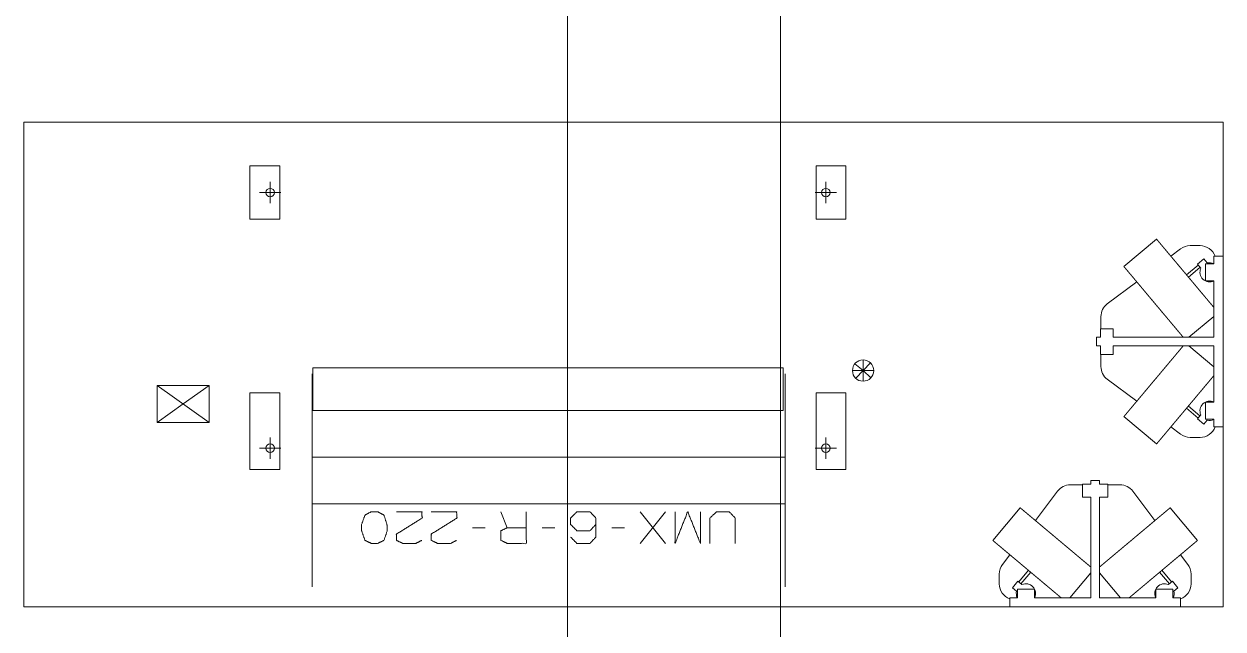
# Model space of a CAD drawing. Header units: millimetres. Extents: x 3056 to 110866, y 16649 to 58349.
# Drawn here: x 15006 to 20633, y 21369 to 24209 of the extents above; entities that cross this region are included whole.
import ezdxf

# ---------------------------------------------------------------- set-up
doc = ezdxf.new("R2010")
doc.units = ezdxf.units.MM
doc.layers.add('1', color=7, linetype='Continuous', true_color=0xffffff)

msp = doc.modelspace()

# ---------------------------------------------------------------- linework, layer by layer
at = {"layer": '1', "color": 143, "linetype": 'Continuous', "lineweight": 13}
for p, q in [((17556.5, 55873.3), (17556.5, 17870.4)), ((18556.5, 17870.4), (18556.5, 54363.3))]:
    msp.add_line(p, q, dxfattribs=at)
at = {"layer": '1', "color": 80, "linetype": 'Continuous', "lineweight": 13}
for p, q in [((15006.5, 21473.3), (15006.5, 23747.3)), ((15006.5, 21473.3), (15006.5, 23747.3)), ((15006.5, 23747.3), (20633.5, 23747.3)), ((15006.5, 23747.3), (20633.5, 23747.3)), ((20633.5, 23747.3), (20633.5, 21473.3)), ((20633.5, 23747.3), (20633.5, 21473.3)), ((16207, 23542.3), (16067, 23542.3)), ((16067, 23542.3), (16067, 23292.3)), ((16207, 23292.3), (16207, 23542.3)), ((18864, 23542.3), (18724, 23542.3)), ((18724, 23542.3), (18724, 23292.3)), ((18864, 23292.3), (18864, 23542.3)), ((16161.5, 23367.3), (16161.5, 23467.3)), ((18769.5, 23367.3), (18769.5, 23467.3)), ((16211.5, 23417.3), (16111.5, 23417.3)), ((18819.5, 23417.3), (18719.5, 23417.3)), ((16067, 23292.3), (16207, 23292.3)), ((18724, 23292.3), (18864, 23292.3)), ((20321.9, 23198.6), (20168.6, 23070)), ((20434.5, 23153.3), (20388.7, 23118.9)), ((20479.5, 23168.3), (20525.5, 23168.3)), ((20516.4, 23077.2), (20462, 23031.6)), ((20513.5, 23080.7), (20543.6, 23105.9)), ((20529.2, 23061.9), (20513.5, 23080.7)), ((20559.3, 23087.2), (20543.6, 23105.9)), ((20590.5, 23083.3), (20550.5, 23083.3)), ((20550.5, 23003.3), (20550.5, 23083.3)), ((20590.5, 23118.3), (20590.5, 23083.3)), ((20633.5, 23118.3), (20590.5, 23118.3)), ((20471, 23020.8), (20525.4, 23066.5)), ((20228.4, 22998.8), (20090.5, 22895.3)), ((20590.5, 23003.3), (20550.5, 23003.3)), ((20590.5, 23003.3), (20590.5, 22738.3)), ((20060.5, 22778.3), (20060.5, 22835.3)), ((20473.4, 22738.3), (20590.5, 22836.5)), ((20058.5, 22738.3), (20040.5, 22738.3)), ((20040.5, 22698.3), (20040.5, 22738.3)), ((20118.5, 22778.3), (20058.5, 22778.3)), ((20058.5, 22738.3), (20058.5, 22778.3)), ((20118.5, 22738.3), (20118.5, 22778.3)), ((20590.5, 22738.3), (20118.5, 22738.3)), ((20058.5, 22698.3), (20040.5, 22698.3)), ((20055.8, 22698), (20055.8, 22698.3)), ((20055.8, 22698), (20058.5, 22698.1)), ((20058.5, 22698.3), (20058.5, 22658.3)), ((20590.5, 22698.3), (20118.5, 22698.3)), ((20118.5, 22698.3), (20118.5, 22658.3)), ((20590.5, 22600.1), (20473.4, 22698.3)), ((20590.5, 22698.3), (20590.5, 22433.3)), ((18944.5, 22582.3), (18944.5, 22632.3)), ((20118.5, 22658.3), (20058.5, 22658.3)), ((20060.5, 22601.3), (20060.5, 22658.3)), ((16361.5, 22395.3), (16361.5, 22595.3)), ((16361.5, 22595.3), (18569.5, 22595.3)), ((18569.5, 22595.3), (18569.5, 22395.3)), ((18944.5, 22582.3), (18894.5, 22582.3)), ((18944.5, 22582.3), (18905.6, 22613.8)), ((18944.5, 22582.3), (18910.1, 22545.9)), ((18944.5, 22582.3), (18978.8, 22618.7)), ((18944.5, 22582.3), (18944.5, 22532.3)), ((18944.5, 22582.3), (18994.5, 22582.3)), ((18944.5, 22582.3), (18980.8, 22548)), ((15631.5, 22512.3), (15875.5, 22338.3)), ((15631.5, 22512.3), (15875.5, 22512.3)), ((15631.5, 22338.3), (15631.5, 22512.3)), ((15875.5, 22512.3), (15753.5, 22425.3)), ((15875.5, 22512.3), (15875.5, 22338.3)), ((20090.5, 22541.3), (20228.4, 22437.8)), ((16067, 22478.3), (16067, 22118.3)), ((16207, 22478.3), (16067, 22478.3)), ((16207, 22118.3), (16207, 22478.3)), ((18864, 22478.3), (18724, 22478.3)), ((18724, 22478.3), (18724, 22118.3)), ((18864, 22118.3), (18864, 22478.3)), ((15631.5, 22338.3), (15753.5, 22425.3)), ((20462, 22405), (20516.4, 22359.4)), ((20525.4, 22370.1), (20471, 22415.8)), ((20550.5, 22353.3), (20550.5, 22433.3)), ((20590.5, 22433.3), (20550.5, 22433.3)), ((18569.5, 22395.3), (16361.5, 22395.3)), ((20168.6, 22366.6), (20321.9, 22238)), ((20529.2, 22374.7), (20513.5, 22355.9)), ((20513.5, 22355.9), (20543.6, 22330.7)), ((20559.3, 22349.4), (20543.6, 22330.7)), ((20590.5, 22353.3), (20550.5, 22353.3)), ((20590.5, 22353.3), (20590.5, 22318.3)), ((15875.5, 22338.3), (15631.5, 22338.3)), ((20388.7, 22317.7), (20434.5, 22283.3)), ((20633.5, 22318.3), (20590.5, 22318.3)), ((16161.5, 22168.3), (16161.5, 22268.3)), ((18769.5, 22168.3), (18769.5, 22268.3)), ((20525.5, 22268.3), (20479.5, 22268.3)), ((16211.5, 22218.3), (16111.5, 22218.3)), ((18578.5, 22176.2), (16358.5, 22176.2)), ((18819.5, 22218.3), (18719.5, 22218.3)), ((16067, 22118.3), (16207, 22118.3)), ((18724, 22118.3), (18864, 22118.3)), ((20013.5, 22048.3), (20013.5, 22066.3)), ((20013.5, 22066.3), (20053.5, 22066.3)), ((20053.5, 22048.3), (20053.5, 22066.3)), ((19856.5, 22016.3), (19753, 21878.3)), ((19916.5, 22046.3), (19973.5, 22046.3)), ((20013.5, 22048.3), (19973.5, 22048.3)), ((19973.5, 21988.3), (19973.5, 22048.3)), ((20013.2, 22050.9), (20013.3, 22048.3)), ((20013.2, 22050.9), (20013.5, 22050.9)), ((20053.5, 22048.3), (20093.5, 22048.3)), ((20093.5, 21988.3), (20093.5, 22048.3)), ((20093.5, 22046.3), (20150.5, 22046.3)), ((20313.9, 21878.3), (20210.5, 22016.3)), ((16358.5, 21957.1), (18578.5, 21957.1)), ((20013.5, 21988.3), (19973.5, 21988.3)), ((20013.5, 21516.3), (20013.5, 21988.3)), ((20053.5, 21516.3), (20053.5, 21988.3)), ((20053.5, 21988.3), (20093.5, 21988.3)), ((17244.9, 21919.6), (17274.6, 21844.6)), ((18017.4, 21919.6), (17898.6, 21771.2)), ((17898.6, 21919.6), (18017.4, 21771.2)), ((19681.8, 21938.1), (19553.2, 21784.9)), ((20513.7, 21784.9), (20385.2, 21938.1)), ((17111.1, 21844.6), (17170.5, 21844.6)), ((17438, 21844.6), (17497.4, 21844.6)), ((17764.9, 21844.6), (17824.2, 21844.6)), ((19632.8, 21718.1), (19598.5, 21672.3)), ((20468.5, 21672.3), (20434.1, 21718.1)), ((19583.5, 21581.3), (19583.5, 21627.3)), ((19720.2, 21644.8), (19674.6, 21590.4)), ((19685.3, 21581.4), (19730.9, 21635.8)), ((19915.2, 21516.3), (20013.5, 21633.4)), ((20053.5, 21633.4), (20151.7, 21516.3)), ((20336, 21635.8), (20381.7, 21581.4)), ((20392.4, 21590.4), (20346.7, 21644.8)), ((20483.5, 21627.3), (20483.5, 21581.3)), ((19671.1, 21593.3), (19645.9, 21563.2)), ((19664.6, 21547.4), (19645.9, 21563.2)), ((19668.5, 21516.3), (19668.5, 21556.3)), ((19668.5, 21556.3), (19748.5, 21556.3)), ((19689.9, 21577.5), (19671.1, 21593.3)), ((19748.5, 21516.3), (19748.5, 21556.3)), ((20318.5, 21516.3), (20318.5, 21556.3)), ((20318.5, 21556.3), (20398.5, 21556.3)), ((20377.1, 21577.5), (20395.8, 21593.3)), ((20395.8, 21593.3), (20421.1, 21563.2)), ((20398.5, 21516.3), (20398.5, 21556.3)), ((20402.3, 21547.4), (20421.1, 21563.2)), ((19633.5, 21473.3), (19633.5, 21516.3)), ((19668.5, 21516.3), (19633.5, 21516.3)), ((20013.5, 21516.3), (19748.5, 21516.3)), ((20318.5, 21516.3), (20053.5, 21516.3)), ((20433.5, 21516.3), (20398.5, 21516.3)), ((20433.5, 21473.3), (20433.5, 21516.3)), ((20633.5, 21473.3), (15006.5, 21473.3)), ((20633.5, 21473.3), (15006.5, 21473.3))]:
    msp.add_line(p, q, dxfattribs=at)
for centre, radius in [((16161.5, 23417.3), 20), ((18769.5, 23417.3), 20), ((18944.5, 22582.3), 50), ((16161.5, 22218.3), 20), ((18769.5, 22218.3), 20)]:
    msp.add_circle(centre, radius, dxfattribs=at)
for centre, radius, start, end in [((20479.5, 23093.3), 75, 90, 126.8699), ((20525.5, 23093.3), 75, 19.4723, 90), ((20570.5, 23043.3), 45.2, 63.7683, 104.2622), ((20570.5, 23043.3), 45.2, 155.7378, 296.2321), ((20135.5, 22835.3), 75, 126.8699, 180), ((20135.5, 22601.3), 75, 180, 233.1301), ((20570.5, 22393.3), 45.2, 63.7679, 204.2622), ((20570.5, 22393.3), 45.2, 255.7378, 296.2317), ((20479.5, 22343.3), 75, 233.1301, 270), ((20525.5, 22343.3), 75, 270, 340.5277), ((19916.5, 21971.3), 75, 90, 143.1301), ((20150.5, 21971.3), 75, 36.8699, 90), ((19658.5, 21627.3), 75, 143.1301, 180), ((20408.5, 21627.3), 75, 0, 36.8699), ((19658.5, 21581.3), 75, 180, 250.5277), ((19708.5, 21536.3), 45.2, 333.7679, 114.2622), ((20358.5, 21536.3), 45.2, 65.7378, 206.2321), ((20408.5, 21581.3), 75, 289.4723, 0), ((19708.5, 21536.3), 45.2, 165.7378, 206.2317), ((20358.5, 21536.3), 45.2, 333.7683, 14.2622)]:
    msp.add_arc(centre, radius, start, end, dxfattribs=at)
for points, knots in [([(20466.5, 23026.2), (20462.1, 23031.4), (20459.9, 23034), (20455.6, 23039.2), (20453.4, 23041.8), (20449, 23047), (20444.7, 23052.1), (20442.6, 23054.7), (20438.3, 23059.8), (20434, 23064.9), (20431.9, 23067.4), (20427.6, 23072.5), (20425.5, 23075), (20423.5, 23077.5), (20419.3, 23082.4), (20417.2, 23084.9), (20413.2, 23089.7), (20411.1, 23092.2), (20407.1, 23096.9), (20403.2, 23101.7), (20399.3, 23106.3), (20395.4, 23110.9), (20393.5, 23113.1), (20389.8, 23117.6), (20388, 23119.8), (20384.3, 23124.1), (20380.8, 23128.4), (20377.3, 23132.5), (20373.9, 23136.5), (20372.2, 23138.5), (20369, 23142.4), (20367.3, 23144.3), (20364.2, 23148.1), (20362.7, 23149.9), (20359.7, 23153.5), (20356.8, 23156.9), (20355.4, 23158.6), (20352.6, 23161.9), (20350, 23165), (20348.7, 23166.5), (20346.2, 23169.5), (20345, 23170.9), (20343.9, 23172.3), (20342.7, 23173.7), (20341.6, 23175), (20339.5, 23177.6), (20338.4, 23178.8), (20336.4, 23181.2), (20335.5, 23182.3), (20333.7, 23184.4), (20332.9, 23185.4), (20332.1, 23186.4), (20331.2, 23187.4), (20329.8, 23189.1), (20328.4, 23190.8), (20327.8, 23191.5), (20326.6, 23192.9), (20326.1, 23193.6), (20325.6, 23194.1), (20324.6, 23195.2), (20324.2, 23195.7), (20323.5, 23196.6), (20323.2, 23197), (20322.9, 23197.3), (20322.7, 23197.6), (20322.4, 23197.9), (20322.3, 23198.1), (20322.1, 23198.2), (20322, 23198.4), (20321.9, 23198.5), (20321.9, 23198.5), (20321.9, 23198.6)], [0, 0, 0.030207, 0.045295, 0.075443, 0.090505, 0.120541, 0.150464, 0.165368, 0.19507, 0.224605, 0.239316, 0.268539, 0.28302, 0.297506, 0.326211, 0.340409, 0.368646, 0.382686, 0.410413, 0.43777, 0.464722, 0.491261, 0.504298, 0.530145, 0.542949, 0.568064, 0.592667, 0.616722, 0.640214, 0.651675, 0.674277, 0.685433, 0.70711, 0.717627, 0.738331, 0.75836, 0.768204, 0.78719, 0.805457, 0.814225, 0.831382, 0.83977, 0.847779, 0.855783, 0.863405, 0.878237, 0.885465, 0.899096, 0.905497, 0.917892, 0.923886, 0.929448, 0.93502, 0.945303, 0.954727, 0.959, 0.967114, 0.970944, 0.974333, 0.980673, 0.983623, 0.988623, 0.990664, 0.992709, 0.994303, 0.995902, 0.997037, 0.998185, 0.998865, 0.99955, 0.999779, 1, 1]), ([(20313.3, 22897.6), (20311.1, 22900.2), (20306.7, 22905.5), (20302.4, 22910.6), (20298, 22915.8), (20295.8, 22918.4), (20291.5, 22923.6), (20287.2, 22928.7), (20282.9, 22933.8), (20278.7, 22938.9), (20276.5, 22941.4), (20272.3, 22946.4), (20270.2, 22948.9), (20268.2, 22951.4), (20264, 22956.3), (20260, 22961.2), (20257.9, 22963.6), (20253.9, 22968.4), (20251.9, 22970.7), (20248, 22975.4), (20246.1, 22977.7), (20242.2, 22982.3), (20240.3, 22984.6), (20236.6, 22989), (20234.7, 22991.2), (20231.1, 22995.6), (20227.6, 22999.8), (20224.1, 23003.9), (20222.4, 23006), (20219, 23010), (20217.4, 23011.9), (20215.8, 23013.9), (20212.6, 23017.7), (20211, 23019.5), (20208, 23023.1), (20205, 23026.7), (20202.2, 23030.1), (20200.8, 23031.7), (20198.1, 23034.9), (20195.5, 23038), (20193, 23040.9), (20190.7, 23043.8), (20189.5, 23045.1), (20187.3, 23047.8), (20186.3, 23049), (20184.2, 23051.4), (20182.3, 23053.7), (20181.4, 23054.8), (20179.7, 23056.9), (20178.8, 23057.8), (20177.3, 23059.7), (20176.6, 23060.6), (20175.2, 23062.2), (20174.6, 23062.9), (20173.4, 23064.3), (20172.8, 23065), (20171.9, 23066.2), (20171, 23067.2), (20170.6, 23067.6), (20170, 23068.4), (20169.7, 23068.7), (20169.5, 23069), (20169.2, 23069.3), (20169.1, 23069.5), (20168.9, 23069.7), (20168.8, 23069.8), (20168.7, 23069.9), (20168.6, 23070)], [0, 0, 0.015104, 0.045289, 0.075434, 0.10552, 0.120536, 0.150468, 0.180253, 0.209876, 0.239315, 0.253926, 0.283019, 0.2975, 0.311849, 0.340403, 0.368644, 0.382679, 0.410412, 0.424092, 0.451244, 0.464724, 0.49125, 0.504297, 0.530138, 0.542951, 0.568066, 0.592659, 0.616715, 0.628468, 0.651663, 0.663119, 0.674275, 0.69626, 0.707107, 0.728141, 0.748511, 0.768193, 0.777692, 0.796313, 0.814213, 0.831374, 0.847771, 0.85578, 0.871012, 0.878237, 0.892268, 0.905489, 0.9119, 0.923877, 0.929449, 0.940153, 0.945295, 0.954718, 0.958997, 0.967105, 0.970941, 0.977726, 0.98362, 0.986111, 0.990664, 0.992709, 0.994303, 0.995889, 0.997037, 0.998172, 0.998861, 0.999541, 1, 1]), ([(20590.5, 22878.4), (20588.2, 22881.2), (20585.7, 22884.1), (20584.5, 22885.6), (20583.2, 22887.1), (20580.6, 22890.2), (20579.2, 22891.9), (20577.8, 22893.5), (20575, 22896.9), (20572, 22900.4), (20570.5, 22902.2), (20569, 22904), (20567.4, 22905.9), (20564.2, 22909.7), (20562.6, 22911.6), (20559.3, 22915.6), (20557.6, 22917.6), (20554.2, 22921.7), (20552.4, 22923.8), (20550.6, 22925.9), (20548.8, 22928), (20547, 22930.2), (20545.2, 22932.4), (20543.4, 22934.6), (20539.6, 22939.1), (20535.8, 22943.6), (20531.9, 22948.2), (20530, 22950.5), (20526, 22955.3), (20524, 22957.7), (20522, 22960.1), (20519.9, 22962.5), (20515.8, 22967.4), (20513.8, 22969.8), (20509.6, 22974.8), (20505.4, 22979.8), (20503.3, 22982.3), (20499.1, 22987.4), (20494.8, 22992.5), (20492.6, 22995), (20488.3, 23000.2), (20486.1, 23002.8), (20484, 23005.4), (20479.6, 23010.6), (20475.2, 23015.8), (20473, 23018.4), (20468.7, 23023.6), (20466.5, 23026.2)], [0, 0, 0.018644, 0.038194, 0.048412, 0.058625, 0.079917, 0.090992, 0.102062, 0.125019, 0.14879, 0.161061, 0.173339, 0.185985, 0.211659, 0.22468, 0.25143, 0.265158, 0.29293, 0.306973, 0.321344, 0.335709, 0.350386, 0.365058, 0.380022, 0.410232, 0.440978, 0.47224, 0.487993, 0.519975, 0.536191, 0.552401, 0.568816, 0.601835, 0.61845, 0.652009, 0.685896, 0.702982, 0.737272, 0.771825, 0.789145, 0.823989, 0.841495, 0.858995, 0.894137, 0.929376, 0.947017, 0.98234, 1, 1]), ([(20447, 22738.3), (20446.1, 22739.3), (20445.3, 22740.4), (20444.3, 22741.5), (20443.4, 22742.6), (20441.4, 22744.9), (20440.4, 22746.1), (20438.2, 22748.7), (20437.1, 22750), (20434.8, 22752.8), (20433.6, 22754.2), (20431.1, 22757.2), (20429.9, 22758.7), (20427.2, 22761.8), (20424.5, 22765.1), (20421.6, 22768.5), (20420.2, 22770.3), (20418.7, 22772), (20417.2, 22773.8), (20414.1, 22777.5), (20410.9, 22781.3), (20409.3, 22783.2), (20406, 22787.2), (20402.6, 22791.2), (20399.1, 22795.4), (20397.3, 22797.5), (20393.7, 22801.8), (20391.9, 22803.9), (20388.2, 22808.4), (20386.3, 22810.6), (20382.5, 22815.2), (20380.6, 22817.4), (20376.7, 22822.1), (20372.7, 22826.8), (20370.7, 22829.2), (20366.7, 22834), (20362.6, 22838.9), (20358.4, 22843.8), (20354.3, 22848.8), (20352.2, 22851.3), (20347.9, 22856.3), (20343.7, 22861.4), (20341.5, 22864), (20337.2, 22869.1), (20335.1, 22871.7), (20330.7, 22876.8), (20326.4, 22882), (20324.2, 22884.6), (20322, 22887.2), (20317.6, 22892.4), (20313.3, 22897.6)], [0, 0, 0.00646, 0.012929, 0.01984, 0.02676, 0.041476, 0.049277, 0.065302, 0.073536, 0.090842, 0.099917, 0.118465, 0.127935, 0.147689, 0.168229, 0.189517, 0.200537, 0.211551, 0.222936, 0.246039, 0.269842, 0.281903, 0.306705, 0.332128, 0.358165, 0.371478, 0.398391, 0.411978, 0.439704, 0.453834, 0.482313, 0.496673, 0.525861, 0.555483, 0.570507, 0.600724, 0.631298, 0.662225, 0.693458, 0.70914, 0.740784, 0.772663, 0.788716, 0.820893, 0.837021, 0.869432, 0.901975, 0.91829, 0.934599, 0.967281, 1, 1]), ([(20168.6, 22366.6), (20168.7, 22366.7), (20168.8, 22366.8), (20168.9, 22366.9), (20169.1, 22367.1), (20169.2, 22367.3), (20169.5, 22367.6), (20169.7, 22367.8), (20170, 22368.2), (20170.3, 22368.6), (20170.7, 22369), (20171, 22369.4), (20171.4, 22369.9), (20172.4, 22371), (20172.8, 22371.6), (20173.4, 22372.3), (20174, 22372.9), (20174.6, 22373.7), (20175.9, 22375.2), (20176.6, 22376), (20178.1, 22377.8), (20178.9, 22378.8), (20179.7, 22379.7), (20180.5, 22380.8), (20182.3, 22382.9), (20183.3, 22384), (20184.2, 22385.2), (20185.2, 22386.4), (20187.3, 22388.8), (20189.5, 22391.5), (20191.8, 22394.2), (20193.1, 22395.7), (20194.3, 22397.1), (20196.8, 22400.2), (20198.1, 22401.7), (20199.5, 22403.3), (20202.2, 22406.6), (20205.1, 22410), (20208, 22413.5), (20211, 22417.1), (20212.6, 22419), (20215.8, 22422.8), (20219.1, 22426.7), (20222.4, 22430.7), (20224.1, 22432.7), (20227.6, 22436.9), (20231.2, 22441.1), (20233, 22443.3), (20236.7, 22447.7), (20240.4, 22452.1), (20244.2, 22456.7), (20246.1, 22458.9), (20250, 22463.6), (20254, 22468.3), (20258, 22473.1), (20262.1, 22477.9), (20266.2, 22482.8), (20268.3, 22485.3), (20272.4, 22490.3), (20274.5, 22492.8), (20278.8, 22497.8), (20283, 22502.9), (20285.2, 22505.5), (20289.5, 22510.6), (20291.6, 22513.2), (20296, 22518.3), (20298.1, 22520.9), (20302.5, 22526.1), (20304.7, 22528.7), (20306.8, 22531.3), (20309, 22533.9), (20313.4, 22539.1), (20317.8, 22544.3), (20320, 22546.9), (20324.3, 22552.1), (20328.7, 22557.3), (20330.8, 22559.9), (20335.2, 22565), (20339.5, 22570.2), (20343.8, 22575.3), (20345.9, 22577.8), (20350.1, 22582.9), (20352.3, 22585.4), (20356.4, 22590.4), (20360.6, 22595.3), (20362.7, 22597.8), (20366.7, 22602.7), (20370.8, 22607.5), (20372.8, 22609.9), (20374.8, 22612.2), (20378.7, 22616.9), (20380.6, 22619.2), (20384.5, 22623.8), (20386.4, 22626), (20388.2, 22628.3), (20391.9, 22632.7), (20395.6, 22637), (20399.1, 22641.3), (20400.9, 22643.3), (20404.3, 22647.4), (20407.7, 22651.4), (20409.3, 22653.4), (20410.9, 22655.3), (20414.1, 22659.1), (20415.7, 22661), (20418.7, 22664.6), (20421.7, 22668.1), (20423.1, 22669.8), (20425.9, 22673.1), (20428.6, 22676.3), (20429.9, 22677.9), (20432.4, 22680.9), (20434.8, 22683.8), (20436, 22685.2), (20437.1, 22686.6), (20438.2, 22687.9), (20439.3, 22689.2), (20441.4, 22691.7), (20443.4, 22694), (20445.2, 22696.2), (20447, 22698.3)], [0, 0, 0.000239, 0.000597, 0.00095, 0.001546, 0.002136, 0.002967, 0.003795, 0.004858, 0.005925, 0.007226, 0.00852, 0.010058, 0.013352, 0.015117, 0.017115, 0.01911, 0.02133, 0.026006, 0.028459, 0.033806, 0.036706, 0.039601, 0.042715, 0.049166, 0.052495, 0.056043, 0.059586, 0.067098, 0.075025, 0.083354, 0.087719, 0.092087, 0.101206, 0.105958, 0.110707, 0.120582, 0.130822, 0.141416, 0.152359, 0.157999, 0.169436, 0.181194, 0.193263, 0.199374, 0.211887, 0.224681, 0.231213, 0.244402, 0.257848, 0.271529, 0.278428, 0.29245, 0.306673, 0.321095, 0.335698, 0.35047, 0.35793, 0.372926, 0.380462, 0.395651, 0.410959, 0.418662, 0.434111, 0.441857, 0.457414, 0.465228, 0.480865, 0.488696, 0.49654, 0.504386, 0.520091, 0.535791, 0.543638, 0.559312, 0.574948, 0.582755, 0.598312, 0.6138, 0.629197, 0.63685, 0.652093, 0.659683, 0.674742, 0.689657, 0.697042, 0.711719, 0.726215, 0.733422, 0.74053, 0.754641, 0.761644, 0.775427, 0.782202, 0.788979, 0.802285, 0.815334, 0.828111, 0.834359, 0.846707, 0.858758, 0.864704, 0.870499, 0.881916, 0.887546, 0.898467, 0.909041, 0.914148, 0.924189, 0.933851, 0.938594, 0.947689, 0.956399, 0.960549, 0.964702, 0.968653, 0.972607, 0.98009, 0.987158, 0.993794, 1, 1]), ([(16358.5, 22566.6), (16358.5, 22566.5), (16358.5, 22566.2), (16358.5, 22566), (16358.5, 22565.3), (16358.5, 22564.5), (16358.5, 22563.5), (16358.5, 22562.2), (16358.5, 22560.8), (16358.5, 22559.1), (16358.5, 22558.2), (16358.5, 22556.3), (16358.5, 22555.2), (16358.5, 22552.9), (16358.5, 22550.5), (16358.5, 22547.8), (16358.5, 22544.9), (16358.5, 22541.8), (16358.5, 22538.6), (16358.5, 22536.9), (16358.5, 22533.3), (16358.5, 22529.6), (16358.5, 22525.6), (16358.5, 22521.5), (16358.5, 22517.1), (16358.5, 22512.6), (16358.5, 22507.9), (16358.5, 22503), (16358.5, 22498), (16358.5, 22492.7), (16358.5, 22487.3), (16358.5, 22481.7), (16358.5, 22475.9), (16358.5, 22472.9), (16358.5, 22466.9), (16358.5, 22460.7), (16358.5, 22454.3), (16358.5, 22451.1), (16358.5, 22444.5), (16358.5, 22441.1), (16358.5, 22434.3), (16358.5, 22427.3), (16358.5, 22423.8), (16358.5, 22416.6), (16358.5, 22409.2), (16358.5, 22405.5), (16358.5, 22397.9), (16358.5, 22394.1), (16358.5, 22386.3), (16358.5, 22378.4), (16358.5, 22370.4), (16358.5, 22362.2), (16358.5, 22353.9), (16358.5, 22345.5), (16358.5, 22337), (16358.5, 22328.3), (16358.5, 22319.6), (16358.5, 22310.7), (16358.5, 22301.8), (16358.5, 22297.3), (16358.5, 22288.2), (16358.5, 22279), (16358.5, 22269.7), (16358.5, 22260.3), (16358.5, 22250.9), (16358.5, 22241.4), (16358.5, 22236.6), (16358.5, 22227), (16358.5, 22217.3), (16358.5, 22207.5), (16358.5, 22202.6), (16358.5, 22192.8), (16358.5, 22182.9), (16358.5, 22172.9), (16358.5, 22162.9), (16358.5, 22152.9), (16358.5, 22142.8), (16358.5, 22132.8), (16358.5, 22122.6), (16358.5, 22112.5), (16358.5, 22102.3), (16358.5, 22092.1), (16358.5, 22081.9), (16358.5, 22071.7), (16358.5, 22066.6)], [0, 0, 0.000212, 0.000836, 0.001355, 0.002603, 0.004265, 0.006339, 0.008832, 0.011737, 0.015049, 0.016812, 0.020738, 0.022908, 0.027448, 0.03239, 0.037735, 0.043481, 0.049625, 0.056166, 0.059536, 0.066664, 0.074184, 0.082084, 0.090371, 0.099033, 0.108071, 0.11748, 0.127259, 0.137398, 0.147896, 0.158749, 0.169952, 0.181498, 0.187446, 0.1995, 0.211894, 0.224609, 0.231049, 0.244252, 0.251009, 0.264678, 0.278653, 0.285717, 0.300142, 0.314858, 0.322362, 0.337501, 0.345143, 0.360695, 0.376511, 0.392587, 0.408917, 0.425496, 0.442313, 0.459363, 0.476635, 0.494124, 0.511824, 0.529731, 0.53878, 0.556973, 0.57535, 0.593908, 0.61263, 0.631516, 0.650555, 0.660112, 0.679368, 0.698752, 0.718267, 0.728083, 0.747768, 0.767559, 0.787445, 0.807421, 0.827476, 0.847603, 0.867793, 0.888039, 0.908333, 0.928663, 0.949026, 0.969406, 0.9898, 1, 1]), ([(18578.5, 22066.6), (18578.5, 22076.8), (18578.5, 22087), (18578.5, 22097.2), (18578.5, 22107.4), (18578.5, 22117.6), (18578.5, 22127.7), (18578.5, 22137.8), (18578.5, 22147.9), (18578.5, 22157.9), (18578.5, 22167.9), (18578.5, 22177.9), (18578.5, 22187.8), (18578.5, 22197.7), (18578.5, 22202.6), (18578.5, 22212.4), (18578.5, 22217.3), (18578.5, 22227), (18578.5, 22236.6), (18578.5, 22246.1), (18578.5, 22250.9), (18578.5, 22260.3), (18578.5, 22269.7), (18578.5, 22279), (18578.5, 22288.2), (18578.5, 22292.7), (18578.5, 22301.8), (18578.5, 22310.7), (18578.5, 22319.6), (18578.5, 22328.3), (18578.5, 22337), (18578.5, 22345.5), (18578.5, 22353.9), (18578.5, 22362.2), (18578.5, 22370.4), (18578.5, 22378.4), (18578.5, 22386.3), (18578.5, 22394.1), (18578.5, 22401.7), (18578.5, 22409.2), (18578.5, 22416.6), (18578.5, 22423.8), (18578.5, 22427.3), (18578.5, 22434.3), (18578.5, 22437.8), (18578.5, 22444.5), (18578.5, 22451.1), (18578.5, 22457.6), (18578.5, 22463.8), (18578.5, 22470), (18578.5, 22472.9), (18578.5, 22478.8), (18578.5, 22484.5), (18578.5, 22490), (18578.5, 22495.3), (18578.5, 22500.5), (18578.5, 22505.5), (18578.5, 22510.3), (18578.5, 22514.9), (18578.5, 22517.1), (18578.5, 22521.5), (18578.5, 22525.6), (18578.5, 22529.6), (18578.5, 22533.3), (18578.5, 22536.9), (18578.5, 22540.2), (18578.5, 22543.4), (18578.5, 22546.4), (18578.5, 22549.2), (18578.5, 22551.7), (18578.5, 22554.1), (18578.5, 22556.3), (18578.5, 22558.2), (18578.5, 22560), (18578.5, 22561.6), (18578.5, 22562.9), (18578.5, 22564), (18578.5, 22565), (18578.5, 22565.3), (18578.5, 22566), (18578.5, 22566.4), (18578.5, 22566.6), (18578.5, 22566.6)], [0, 0, 0.020399, 0.040788, 0.061161, 0.08151, 0.101825, 0.122094, 0.142316, 0.162477, 0.18257, 0.202588, 0.222522, 0.242363, 0.262101, 0.271917, 0.29149, 0.301248, 0.320632, 0.339888, 0.359001, 0.368484, 0.38737, 0.406092, 0.42465, 0.443027, 0.452171, 0.470269, 0.488176, 0.505876, 0.523365, 0.540637, 0.557687, 0.574504, 0.591083, 0.607413, 0.623489, 0.639305, 0.654857, 0.67014, 0.685142, 0.699858, 0.714283, 0.721347, 0.735322, 0.742233, 0.755748, 0.768951, 0.781831, 0.794388, 0.806611, 0.812554, 0.824275, 0.835652, 0.84668, 0.857353, 0.867672, 0.877631, 0.887224, 0.896448, 0.900967, 0.909629, 0.917916, 0.925816, 0.933336, 0.940464, 0.9472, 0.953545, 0.959492, 0.965038, 0.970182, 0.974923, 0.979262, 0.983188, 0.986707, 0.989819, 0.992518, 0.994798, 0.996672, 0.997397, 0.998645, 0.999476, 0.999894, 1, 1]), ([(20321.9, 22238), (20321.9, 22238.1), (20321.9, 22238.1), (20322.1, 22238.3), (20322.3, 22238.5), (20322.4, 22238.7), (20322.7, 22239), (20323.2, 22239.6), (20323.5, 22240), (20323.9, 22240.4), (20324.2, 22240.9), (20324.7, 22241.4), (20325.1, 22241.9), (20325.6, 22242.5), (20326.1, 22243.1), (20326.6, 22243.7), (20327.2, 22244.4), (20327.8, 22245.1), (20329.1, 22246.7), (20330.5, 22248.4), (20331.3, 22249.3), (20332.1, 22250.2), (20332.9, 22251.2), (20334.6, 22253.2), (20335.5, 22254.4), (20336.5, 22255.5), (20338.5, 22257.8), (20340.5, 22260.3), (20341.7, 22261.6), (20343.9, 22264.3), (20346.3, 22267.2), (20348.8, 22270.1), (20350, 22271.6), (20352.7, 22274.8), (20355.4, 22278.1), (20358.3, 22281.5), (20361.3, 22285), (20364.3, 22288.6), (20365.9, 22290.5), (20367.4, 22292.4), (20370.7, 22296.2), (20372.3, 22298.2), (20374, 22300.2), (20377.4, 22304.2), (20380.9, 22308.4), (20384.4, 22312.6), (20388.1, 22317), (20391.8, 22321.4), (20395.6, 22325.9), (20399.4, 22330.5), (20403.3, 22335.1), (20407.3, 22339.9), (20409.3, 22342.2), (20413.3, 22347.1), (20417.4, 22351.9), (20419.5, 22354.4), (20423.6, 22359.3), (20427.8, 22364.3), (20432.1, 22369.4), (20434.2, 22371.9), (20438.5, 22377), (20442.8, 22382.2), (20444.9, 22384.7), (20447.1, 22387.3), (20451.5, 22392.5), (20455.8, 22397.7), (20460.2, 22402.9), (20464.5, 22408.1), (20466.7, 22410.7), (20471.1, 22415.9), (20475.5, 22421.1), (20479.8, 22426.3), (20482, 22428.9), (20486.3, 22434.1), (20490.7, 22439.2), (20495, 22444.3), (20499.2, 22449.4), (20501.4, 22452), (20505.6, 22457), (20509.8, 22462), (20511.9, 22464.5), (20516, 22469.4), (20520.1, 22474.3), (20522.1, 22476.7), (20526.1, 22481.5), (20530.1, 22486.2), (20534, 22490.8), (20537.8, 22495.4), (20539.7, 22497.7), (20543.4, 22502.1), (20547.1, 22506.5), (20548.9, 22508.6), (20552.5, 22512.9), (20556, 22517), (20559.4, 22521.1), (20562.7, 22525), (20564.3, 22526.9), (20567.4, 22530.7), (20569, 22532.6), (20572.1, 22536.2), (20575, 22539.7), (20577.8, 22543.1), (20579.2, 22544.7), (20581.9, 22547.9), (20584.5, 22551), (20585.7, 22552.5), (20588.2, 22555.4), (20590.5, 22558.2)], [0, 0, 0.000124, 0.000242, 0.000984, 0.001595, 0.002209, 0.003074, 0.005036, 0.006141, 0.007489, 0.008836, 0.010424, 0.012017, 0.013846, 0.01568, 0.017747, 0.019819, 0.022125, 0.026971, 0.032291, 0.035063, 0.03807, 0.041072, 0.047534, 0.050995, 0.054451, 0.061808, 0.069596, 0.073708, 0.082139, 0.090984, 0.100241, 0.104974, 0.114829, 0.125071, 0.135691, 0.146684, 0.158031, 0.163881, 0.169727, 0.18176, 0.18794, 0.194117, 0.206795, 0.219772, 0.233038, 0.246584, 0.260403, 0.27447, 0.288779, 0.303318, 0.318074, 0.32555, 0.340599, 0.355832, 0.363487, 0.378965, 0.394587, 0.410341, 0.418277, 0.434202, 0.45022, 0.458248, 0.46632, 0.482481, 0.498695, 0.514951, 0.531226, 0.539361, 0.555643, 0.571907, 0.58814, 0.596234, 0.612392, 0.628484, 0.644492, 0.660401, 0.668329, 0.684067, 0.699678, 0.707407, 0.722786, 0.737995, 0.745553, 0.760487, 0.775215, 0.789728, 0.804011, 0.811035, 0.824947, 0.838598, 0.845352, 0.858592, 0.87153, 0.884173, 0.896491, 0.902489, 0.914315, 0.920144, 0.931451, 0.942396, 0.952973, 0.958074, 0.96808, 0.977693, 0.982398, 0.991405, 1, 1]), ([(16358.5, 22066.6), (16358.5, 22061.5), (16358.5, 22051.4), (16358.5, 22041.2), (16358.5, 22031), (16358.5, 22020.8), (16358.5, 22010.7), (16358.5, 22000.5), (16358.5, 21990.5), (16358.5, 21980.4), (16358.5, 21970.4), (16358.5, 21960.4), (16358.5, 21950.4), (16358.5, 21940.5), (16358.5, 21930.7), (16358.5, 21920.9), (16358.5, 21911.2), (16358.5, 21901.5), (16358.5, 21891.9), (16358.5, 21887.1), (16358.5, 21877.7), (16358.5, 21868.3), (16358.5, 21858.9), (16358.5, 21849.7), (16358.5, 21840.6), (16358.5, 21831.5), (16358.5, 21822.6), (16358.5, 21813.7), (16358.5, 21805), (16358.5, 21796.3), (16358.5, 21787.8), (16358.5, 21779.4), (16358.5, 21771.1), (16358.5, 21762.9), (16358.5, 21754.9), (16358.5, 21747), (16358.5, 21739.2), (16358.5, 21731.6), (16358.5, 21724.1), (16358.5, 21716.7), (16358.5, 21709.5), (16358.5, 21702.4), (16358.5, 21699), (16358.5, 21692.2), (16358.5, 21685.5), (16358.5, 21679), (16358.5, 21672.6), (16358.5, 21666.4), (16358.5, 21660.4), (16358.5, 21657.4), (16358.5, 21651.6), (16358.5, 21646), (16358.5, 21640.6), (16358.5, 21635.3), (16358.5, 21630.3), (16358.5, 21625.4), (16358.5, 21620.7), (16358.5, 21618.4), (16358.5, 21614), (16358.5, 21609.8), (16358.5, 21605.7), (16358.5, 21601.9), (16358.5, 21598.2), (16358.5, 21594.7), (16358.5, 21593), (16358.5, 21589.9), (16358.5, 21586.9), (16358.5, 21584.1), (16358.5, 21581.6), (16358.5, 21579.2), (16358.5, 21577), (16358.5, 21575.1), (16358.5, 21573.3), (16358.5, 21572.5), (16358.5, 21571.1), (16358.5, 21569.8), (16358.5, 21568.8), (16358.5, 21567.9), (16358.5, 21567.3), (16358.5, 21566.9), (16358.5, 21566.7), (16358.5, 21566.6)], [0, 0, 0.010197, 0.030591, 0.050975, 0.071334, 0.091665, 0.111959, 0.132205, 0.152395, 0.172522, 0.192577, 0.212553, 0.232442, 0.25223, 0.271915, 0.291489, 0.310939, 0.330262, 0.349446, 0.359003, 0.377966, 0.396773, 0.415415, 0.433883, 0.452171, 0.470271, 0.488176, 0.505876, 0.523368, 0.54064, 0.55769, 0.574504, 0.59108, 0.607413, 0.623489, 0.639309, 0.654861, 0.670141, 0.685143, 0.699859, 0.714284, 0.72841, 0.735324, 0.748992, 0.762351, 0.775392, 0.788111, 0.800501, 0.812558, 0.818503, 0.83005, 0.841255, 0.852108, 0.862607, 0.872746, 0.882522, 0.891931, 0.89645, 0.9053, 0.913775, 0.921868, 0.929578, 0.936902, 0.943834, 0.947205, 0.953547, 0.959495, 0.965041, 0.970187, 0.974928, 0.979265, 0.983194, 0.986713, 0.988268, 0.991171, 0.993661, 0.995738, 0.997402, 0.998648, 0.999481, 0.999897, 1, 1]), ([(18578.5, 21566.6), (18578.5, 21566.8), (18578.5, 21566.9), (18578.5, 21567.3), (18578.5, 21567.9), (18578.5, 21568.3), (18578.5, 21569.2), (18578.5, 21570.4), (18578.5, 21571.7), (18578.5, 21572.5), (18578.5, 21574.2), (18578.5, 21576), (18578.5, 21578.1), (18578.5, 21580.4), (18578.5, 21582.8), (18578.5, 21585.5), (18578.5, 21588.4), (18578.5, 21591.5), (18578.5, 21593), (18578.5, 21596.4), (18578.5, 21600), (18578.5, 21603.7), (18578.5, 21607.7), (18578.5, 21609.8), (18578.5, 21614), (18578.5, 21618.4), (18578.5, 21623), (18578.5, 21627.8), (18578.5, 21632.8), (18578.5, 21638), (18578.5, 21643.3), (18578.5, 21648.8), (18578.5, 21654.5), (18578.5, 21660.4), (18578.5, 21666.4), (18578.5, 21672.6), (18578.5, 21679), (18578.5, 21685.5), (18578.5, 21692.2), (18578.5, 21699), (18578.5, 21706), (18578.5, 21713.1), (18578.5, 21720.4), (18578.5, 21727.8), (18578.5, 21735.4), (18578.5, 21739.2), (18578.5, 21747), (18578.5, 21754.9), (18578.5, 21762.9), (18578.5, 21771.1), (18578.5, 21779.4), (18578.5, 21787.8), (18578.5, 21796.3), (18578.5, 21805), (18578.5, 21813.7), (18578.5, 21822.6), (18578.5, 21831.5), (18578.5, 21840.6), (18578.5, 21849.7), (18578.5, 21858.9), (18578.5, 21868.3), (18578.5, 21877.7), (18578.5, 21882.4), (18578.5, 21891.9), (18578.5, 21901.5), (18578.5, 21911.2), (18578.5, 21920.9), (18578.5, 21930.7), (18578.5, 21940.5), (18578.5, 21950.4), (18578.5, 21960.4), (18578.5, 21970.4), (18578.5, 21975.4), (18578.5, 21985.4), (18578.5, 21990.5), (18578.5, 22000.5), (18578.5, 22010.7), (18578.5, 22020.8), (18578.5, 22031), (18578.5, 22041.2), (18578.5, 22051.4), (18578.5, 22061.5), (18578.5, 22066.6)], [0, 0, 0.000206, 0.000519, 0.001352, 0.002598, 0.003326, 0.005196, 0.00748, 0.010179, 0.011732, 0.015047, 0.01877, 0.022902, 0.027443, 0.032385, 0.037732, 0.043479, 0.049625, 0.052795, 0.059534, 0.066662, 0.074179, 0.082082, 0.086225, 0.0947, 0.10355, 0.112774, 0.122365, 0.132324, 0.142642, 0.153318, 0.164349, 0.175723, 0.187442, 0.199499, 0.211889, 0.224608, 0.237649, 0.251008, 0.264676, 0.278654, 0.292929, 0.307499, 0.322358, 0.337498, 0.345139, 0.360691, 0.376511, 0.392587, 0.40892, 0.425496, 0.44231, 0.45936, 0.476632, 0.494124, 0.511824, 0.529729, 0.547829, 0.566117, 0.584585, 0.603227, 0.622034, 0.631517, 0.650554, 0.669738, 0.689061, 0.708511, 0.728085, 0.74777, 0.767558, 0.787447, 0.807423, 0.817432, 0.837524, 0.847605, 0.867795, 0.888041, 0.908335, 0.928666, 0.949025, 0.969409, 0.989803, 1, 1]), ([(16636.4, 21919.6), (16606.8, 21904), (16591.1, 21860.2), (16591.1, 21830.5), (16606.8, 21785.2), (16636.4, 21771.2), (16666.1, 21771.2), (16695.8, 21785.2), (16711.4, 21830.5), (16709.9, 21860.2), (16695.8, 21904), (16666.1, 21919.6), (16636.4, 21919.6)], [0, 0, 0.076272, 0.181886, 0.249379, 0.358348, 0.433031, 0.500524, 0.575206, 0.684175, 0.751762, 0.856235, 0.932507, 1, 1]), ([(16873.3, 21785.2), (16845.2, 21771.2), (16784.3, 21771.2), (16754.6, 21785.2), (16754.6, 21814.9), (16874.9, 21889.9), (16873.3, 21919.6), (16754.6, 21919.6)], [0, 0, 0.070633, 0.207518, 0.28131, 0.347998, 0.666471, 0.733251, 1, 1]), ([(17036.8, 21785.2), (17008.6, 21771.2), (16947.7, 21771.2), (16918, 21785.2), (16918, 21814.9), (17038.3, 21889.9), (17036.8, 21919.6), (16918, 21919.6)], [0, 0, 0.070635, 0.20752, 0.281311, 0.347999, 0.66647, 0.73325, 1, 1]), ([(17363.6, 21919.6), (17363.6, 21771.2), (17274.6, 21771.2), (17244.9, 21785.2), (17244.9, 21830.5), (17274.6, 21844.6), (17363.6, 21844.6)], [0, 0, 0.33923, 0.542765, 0.617838, 0.721392, 0.796465, 1, 1]), ([(17690.5, 21860.2), (17662.4, 21830.5), (17601.4, 21830.5), (17571.8, 21860.2), (17571.8, 21889.9), (17601.4, 21919.6), (17662.4, 21919.6), (17690.5, 21889.9), (17690.5, 21800.8), (17662.4, 21771.2), (17601.4, 21771.2), (17571.8, 21800.8)], [0, 0, 0.074327, 0.185082, 0.26139, 0.315347, 0.391655, 0.50241, 0.576737, 0.73861, 0.812937, 0.923692, 1, 1]), ([(18180.8, 21919.6), (18180.8, 21771.2), (18121.4, 21919.6), (18062.1, 21771.2), (18062.1, 21919.6)], [0, 0, 0.240728, 0.5, 0.759272, 1, 1]), ([(18344.3, 21771.2), (18344.3, 21889.9), (18316.1, 21919.6), (18256.8, 21919.6), (18225.5, 21889.9), (18225.5, 21771.2)], [0, 0, 0.311784, 0.419154, 0.575046, 0.688216, 1, 1]), ([(19681.8, 21938.1), (19681.8, 21938.1), (19682.1, 21937.9), (19682.5, 21937.5), (19682.7, 21937.3), (19683.4, 21936.8), (19683.7, 21936.5), (19684.6, 21935.8), (19685.1, 21935.3), (19685.6, 21934.9), (19686.8, 21933.9), (19687.4, 21933.4), (19688.8, 21932.2), (19689.6, 21931.6), (19691.2, 21930.2), (19693, 21928.7), (19694.9, 21927.1), (19697, 21925.4), (19699.2, 21923.5), (19701.5, 21921.5), (19702.8, 21920.5), (19705.3, 21918.3), (19708, 21916.1), (19710.9, 21913.7), (19713.8, 21911.2), (19716.9, 21908.6), (19720.1, 21905.9), (19723.5, 21903.1), (19726.9, 21900.2), (19728.7, 21898.8), (19732.3, 21895.7), (19736, 21892.6), (19739.9, 21889.4), (19741.9, 21887.7), (19745.9, 21884.3), (19750, 21880.9), (19752, 21879.1), (19756.3, 21875.6), (19760.6, 21872), (19765, 21868.2), (19769.5, 21864.5), (19774.1, 21860.6), (19778.8, 21856.7), (19783.5, 21852.8), (19788.3, 21848.8), (19793.1, 21844.7), (19798, 21840.6), (19803, 21836.4), (19808, 21832.2), (19813, 21828), (19818.1, 21823.7), (19820.6, 21821.6), (19825.8, 21817.3), (19828.3, 21815.1), (19833.5, 21810.8), (19838.7, 21806.5), (19843.9, 21802.1), (19846.5, 21799.9), (19851.7, 21795.6), (19854.3, 21793.4), (19859.5, 21789), (19864.7, 21784.6), (19869.9, 21780.3), (19875.1, 21775.9), (19877.6, 21773.8), (19882.8, 21769.4), (19887.9, 21765.1), (19893, 21760.9), (19898.1, 21756.6), (19903.1, 21752.4), (19905.6, 21750.3), (19910.5, 21746.2), (19915.4, 21742.1), (19920.3, 21738), (19925, 21734), (19929.8, 21730), (19932.1, 21728.1), (19936.7, 21724.2), (19941.2, 21720.4), (19945.7, 21716.7), (19950, 21713), (19952.2, 21711.2), (19956.4, 21707.6), (19960.6, 21704.2), (19964.6, 21700.8), (19968.6, 21697.4), (19970.5, 21695.8), (19974.3, 21692.7), (19976.2, 21691.1), (19979.8, 21688.1), (19981.5, 21686.6), (19985, 21683.7), (19988.3, 21680.9), (19991.5, 21678.2), (19994.6, 21675.6), (19997.6, 21673.1), (19999, 21671.9), (20001.8, 21669.6), (20004.4, 21667.4), (20005.6, 21666.4), (20006.9, 21665.3), (20009.2, 21663.4), (20011.4, 21661.5), (20013.5, 21659.8)], [0, 0, 0.000239, 0.00095, 0.002138, 0.002967, 0.004858, 0.005924, 0.008523, 0.010056, 0.011589, 0.015119, 0.017112, 0.021332, 0.023555, 0.028456, 0.033808, 0.0396, 0.045833, 0.052497, 0.059588, 0.063344, 0.071062, 0.07919, 0.087721, 0.096643, 0.105955, 0.115644, 0.125702, 0.136122, 0.14142, 0.15236, 0.163637, 0.175239, 0.181196, 0.193264, 0.20563, 0.211888, 0.224681, 0.237744, 0.251064, 0.264628, 0.278429, 0.292447, 0.306673, 0.321094, 0.335699, 0.350467, 0.365391, 0.380459, 0.395652, 0.410958, 0.418661, 0.43411, 0.441854, 0.457415, 0.473034, 0.488695, 0.496541, 0.512237, 0.520088, 0.53579, 0.55148, 0.567137, 0.582753, 0.590532, 0.606055, 0.621497, 0.636846, 0.652089, 0.667213, 0.67474, 0.689656, 0.70442, 0.71901, 0.73342, 0.747633, 0.754637, 0.768534, 0.782202, 0.79563, 0.808809, 0.81533, 0.828107, 0.840602, 0.852807, 0.864704, 0.870494, 0.881914, 0.887544, 0.898465, 0.903752, 0.914148, 0.924184, 0.933852, 0.94314, 0.952042, 0.956394, 0.964702, 0.972602, 0.976345, 0.980088, 0.987155, 0.993796, 1, 1]), ([(20053.5, 21659.8), (20055.5, 21661.5), (20056.6, 21662.4), (20057.7, 21663.4), (20060.1, 21665.3), (20061.3, 21666.4), (20062.6, 21667.4), (20065.2, 21669.6), (20067.9, 21671.9), (20070.8, 21674.4), (20073.8, 21676.9), (20077, 21679.5), (20080.3, 21682.3), (20083.6, 21685.1), (20087.2, 21688.1), (20090.8, 21691.1), (20094.5, 21694.2), (20098.4, 21697.4), (20102.3, 21700.8), (20106.3, 21704.2), (20110.5, 21707.6), (20114.7, 21711.2), (20116.9, 21713), (20121.3, 21716.7), (20125.7, 21720.4), (20130.3, 21724.2), (20134.9, 21728.1), (20137.2, 21730), (20141.9, 21734), (20146.7, 21738), (20149.1, 21740), (20154, 21744.1), (20156.4, 21746.2), (20161.4, 21750.3), (20166.4, 21754.5), (20171.4, 21758.7), (20173.9, 21760.9), (20179, 21765.1), (20184.1, 21769.4), (20189.3, 21773.8), (20194.5, 21778.1), (20197.1, 21780.3), (20202.3, 21784.6), (20207.5, 21789), (20212.7, 21793.4), (20215.3, 21795.6), (20220.5, 21799.9), (20223.1, 21802.1), (20228.3, 21806.5), (20233.5, 21810.8), (20238.6, 21815.1), (20241.2, 21817.3), (20246.3, 21821.6), (20251.4, 21825.9), (20256.5, 21830.1), (20261.5, 21834.3), (20266.5, 21838.5), (20271.4, 21842.6), (20273.8, 21844.7), (20278.7, 21848.8), (20283.5, 21852.8), (20285.8, 21854.7), (20290.5, 21858.7), (20292.8, 21860.6), (20297.4, 21864.5), (20301.9, 21868.2), (20306.3, 21872), (20310.7, 21875.6), (20314.9, 21879.1), (20319, 21882.6), (20321.1, 21884.3), (20325.1, 21887.7), (20327.1, 21889.4), (20330.9, 21892.6), (20334.6, 21895.7), (20338.3, 21898.8), (20340, 21900.2), (20343.5, 21903.1), (20345.2, 21904.6), (20348.5, 21907.3), (20351.6, 21910), (20354.6, 21912.5), (20357.5, 21914.9), (20360.3, 21917.2), (20361.6, 21918.3), (20364.2, 21920.5), (20365.4, 21921.5), (20367.8, 21923.5), (20368.9, 21924.4), (20371, 21926.2), (20372, 21927.1), (20374, 21928.7), (20375.7, 21930.2), (20377.4, 21931.6), (20378.8, 21932.8), (20379.5, 21933.4), (20380.2, 21933.9), (20381.3, 21934.9), (20381.8, 21935.3), (20382.4, 21935.8), (20382.8, 21936.1), (20383.2, 21936.5), (20383.6, 21936.8), (20383.9, 21937.1), (20384.5, 21937.5), (20384.7, 21937.7), (20384.9, 21937.9), (20385, 21938), (20385.1, 21938.1), (20385.1, 21938.1), (20385.2, 21938.1)], [0, 0, 0.006204, 0.009524, 0.012845, 0.019912, 0.023655, 0.027398, 0.035298, 0.043606, 0.052313, 0.061408, 0.070887, 0.080741, 0.090959, 0.101536, 0.112457, 0.123714, 0.135296, 0.147193, 0.159398, 0.171893, 0.184668, 0.191192, 0.20437, 0.217798, 0.231467, 0.245361, 0.252365, 0.266578, 0.280989, 0.288286, 0.302963, 0.310343, 0.325258, 0.340317, 0.355504, 0.363154, 0.378504, 0.393946, 0.409469, 0.425055, 0.432862, 0.448521, 0.464209, 0.479914, 0.487764, 0.50346, 0.511306, 0.526968, 0.542586, 0.558148, 0.565892, 0.581341, 0.596694, 0.611946, 0.627076, 0.642072, 0.656918, 0.664302, 0.678905, 0.693327, 0.70044, 0.714564, 0.721573, 0.735371, 0.748938, 0.762258, 0.775321, 0.788114, 0.800626, 0.806735, 0.818806, 0.824763, 0.836365, 0.847642, 0.858582, 0.86388, 0.874298, 0.879418, 0.889293, 0.898796, 0.907917, 0.916648, 0.924978, 0.92894, 0.936658, 0.940414, 0.947505, 0.950838, 0.957285, 0.960402, 0.966194, 0.971546, 0.976445, 0.980895, 0.98289, 0.984883, 0.988413, 0.989947, 0.99148, 0.992779, 0.994076, 0.995142, 0.996207, 0.997864, 0.998458, 0.99905, 0.999408, 0.999764, 0.999883, 1, 1]), ([(19553.2, 21784.9), (19553.3, 21784.8), (19553.5, 21784.7), (19553.9, 21784.3), (19554.2, 21784.1), (19554.5, 21783.9), (19554.8, 21783.6), (19555.2, 21783.3), (19556, 21782.5), (19556.5, 21782.1), (19557.1, 21781.7), (19558.2, 21780.7), (19559.5, 21779.6), (19560.3, 21779), (19561, 21778.4), (19561.8, 21777.7), (19563.5, 21776.2), (19564.4, 21775.5), (19566.4, 21773.9), (19567.4, 21773), (19568.4, 21772.1), (19570.6, 21770.3), (19573, 21768.3), (19575.5, 21766.2), (19576.8, 21765.1), (19579.5, 21762.9), (19580.9, 21761.7), (19583.8, 21759.3), (19586.8, 21756.7), (19590, 21754.1), (19593.2, 21751.3), (19596.6, 21748.5), (19600.2, 21745.5), (19603.8, 21742.5), (19607.5, 21739.3), (19611.4, 21736.1), (19615.3, 21732.8), (19619.4, 21729.4), (19623.6, 21725.9), (19627.8, 21722.3), (19632.1, 21718.7), (19636.6, 21715), (19641.1, 21711.2), (19645.6, 21707.3), (19650.3, 21703.4), (19655, 21699.5), (19657.4, 21697.5), (19662.2, 21693.4), (19667.1, 21689.3), (19669.6, 21687.3), (19674.5, 21683.1), (19679.5, 21678.9), (19684.6, 21674.7), (19687.1, 21672.6), (19692.2, 21668.3), (19694.8, 21666.1), (19699.9, 21661.8), (19705.1, 21657.5), (19707.7, 21655.3), (19712.8, 21651), (19718, 21646.6), (19720.7, 21644.4), (19725.9, 21640), (19731.1, 21635.7), (19736.3, 21631.3), (19741.5, 21626.9), (19746.7, 21622.6), (19751.8, 21618.3), (19757, 21613.9), (19759.5, 21611.8), (19764.6, 21607.5), (19769.7, 21603.3), (19772.2, 21601.2), (19777.2, 21597), (19782.1, 21592.8), (19787, 21588.7), (19791.9, 21584.6), (19796.7, 21580.6), (19801.4, 21576.7), (19803.7, 21574.7), (19808.3, 21570.9), (19810.6, 21568.9), (19812.8, 21567.1), (19817.3, 21563.3), (19821.7, 21559.7), (19823.8, 21557.8), (19828.1, 21554.3), (19832.2, 21550.8), (19836.2, 21547.4), (19840.2, 21544.1), (19842.1, 21542.5), (19845.9, 21539.3), (19847.8, 21537.8), (19851.4, 21534.7), (19854.9, 21531.8), (19858.3, 21528.9), (19861.5, 21526.2), (19864.7, 21523.6), (19867.7, 21521), (19870.6, 21518.6), (19873.3, 21516.3)], [0, 0, 0.000247, 0.000984, 0.002216, 0.003074, 0.003935, 0.005038, 0.006144, 0.00884, 0.010429, 0.012017, 0.01568, 0.019819, 0.022125, 0.024432, 0.026976, 0.03229, 0.035065, 0.041074, 0.044308, 0.047541, 0.054451, 0.061808, 0.069601, 0.073708, 0.082139, 0.08646, 0.095516, 0.104976, 0.114832, 0.125076, 0.135696, 0.146686, 0.158034, 0.16973, 0.181763, 0.194122, 0.206795, 0.219774, 0.233041, 0.246591, 0.260406, 0.274472, 0.288784, 0.303322, 0.318076, 0.325552, 0.340601, 0.355832, 0.363492, 0.37897, 0.394591, 0.410343, 0.418282, 0.434205, 0.442191, 0.458253, 0.474387, 0.482485, 0.4987, 0.514951, 0.523085, 0.539367, 0.555645, 0.57191, 0.588144, 0.60433, 0.620457, 0.63651, 0.644492, 0.660403, 0.676202, 0.684074, 0.699678, 0.715137, 0.730435, 0.745558, 0.76049, 0.775222, 0.782475, 0.796872, 0.804016, 0.811035, 0.824949, 0.838598, 0.845357, 0.858592, 0.871535, 0.884173, 0.896496, 0.902491, 0.914317, 0.920146, 0.931453, 0.942401, 0.95298, 0.963177, 0.972988, 0.982401, 0.991409, 1, 1]), ([(20193.6, 21516.3), (20196.4, 21518.6), (20199.3, 21521), (20202.3, 21523.6), (20205.4, 21526.2), (20208.7, 21528.9), (20212.1, 21531.8), (20215.6, 21534.7), (20219.2, 21537.8), (20222.9, 21540.9), (20226.8, 21544.1), (20230.7, 21547.4), (20234.7, 21550.8), (20238.9, 21554.3), (20243.1, 21557.8), (20247.4, 21561.5), (20251.9, 21565.2), (20256.4, 21568.9), (20260.9, 21572.8), (20265.6, 21576.7), (20270.3, 21580.6), (20275.1, 21584.6), (20279.9, 21588.7), (20284.8, 21592.8), (20289.8, 21597), (20294.8, 21601.2), (20299.8, 21605.4), (20302.3, 21607.5), (20307.4, 21611.8), (20310, 21613.9), (20315.1, 21618.3), (20320.3, 21622.6), (20325.5, 21626.9), (20330.7, 21631.3), (20335.9, 21635.7), (20341.1, 21640), (20346.3, 21644.4), (20348.9, 21646.6), (20354.1, 21651), (20359.3, 21655.3), (20361.9, 21657.5), (20367, 21661.8), (20372.2, 21666.1), (20374.7, 21668.3), (20379.8, 21672.6), (20382.4, 21674.7), (20387.4, 21678.9), (20392.4, 21683.1), (20397.4, 21687.3), (20399.8, 21689.3), (20404.7, 21693.4), (20409.5, 21697.5), (20411.9, 21699.5), (20416.6, 21703.4), (20421.3, 21707.3), (20425.9, 21711.2), (20430.4, 21715), (20434.8, 21718.7), (20437, 21720.5), (20441.3, 21724.1), (20445.5, 21727.6), (20449.6, 21731.1), (20451.6, 21732.8), (20455.6, 21736.1), (20459.4, 21739.3), (20463.1, 21742.5), (20466.8, 21745.5), (20470.3, 21748.5), (20473.7, 21751.3), (20475.3, 21752.7), (20478.6, 21755.4), (20480.1, 21756.7), (20483.2, 21759.3), (20484.6, 21760.5), (20487.4, 21762.9), (20488.8, 21764), (20491.5, 21766.2), (20493.9, 21768.3), (20496.3, 21770.3), (20498.5, 21772.1), (20500.6, 21773.9), (20502.5, 21775.5), (20504.3, 21777), (20505.9, 21778.4), (20507.4, 21779.6), (20508.7, 21780.7), (20509.9, 21781.7), (20510.4, 21782.1), (20510.9, 21782.5), (20511.8, 21783.3), (20512.1, 21783.6), (20512.5, 21783.9), (20512.8, 21784.1), (20513, 21784.3), (20513.4, 21784.7), (20513.7, 21784.8), (20513.7, 21784.9)], [0, 0, 0.008593, 0.017599, 0.027014, 0.036825, 0.047022, 0.057601, 0.068549, 0.079856, 0.091514, 0.103506, 0.115829, 0.128467, 0.14141, 0.154643, 0.168161, 0.181947, 0.195986, 0.210269, 0.22478, 0.23951, 0.254444, 0.269566, 0.284864, 0.300324, 0.315928, 0.331668, 0.339596, 0.35551, 0.363491, 0.379542, 0.395671, 0.411857, 0.428092, 0.444356, 0.460634, 0.476916, 0.48505, 0.501299, 0.517516, 0.525614, 0.541748, 0.55781, 0.565796, 0.581719, 0.589658, 0.60541, 0.621031, 0.636509, 0.644169, 0.6594, 0.674446, 0.681924, 0.696678, 0.711217, 0.725528, 0.739595, 0.75341, 0.760185, 0.773593, 0.786716, 0.799542, 0.805879, 0.818238, 0.830271, 0.841967, 0.853314, 0.864304, 0.874924, 0.880048, 0.890096, 0.895024, 0.904484, 0.909012, 0.917859, 0.92218, 0.9304, 0.93819, 0.945547, 0.952459, 0.958924, 0.964932, 0.970482, 0.975565, 0.980181, 0.984318, 0.98798, 0.989571, 0.99116, 0.993856, 0.99496, 0.996065, 0.996926, 0.997784, 0.999016, 0.999753, 1, 1])]:
    msp.add_open_spline(points, degree=1, knots=knots, dxfattribs=at)

doc.saveas('drawing.dxf')
